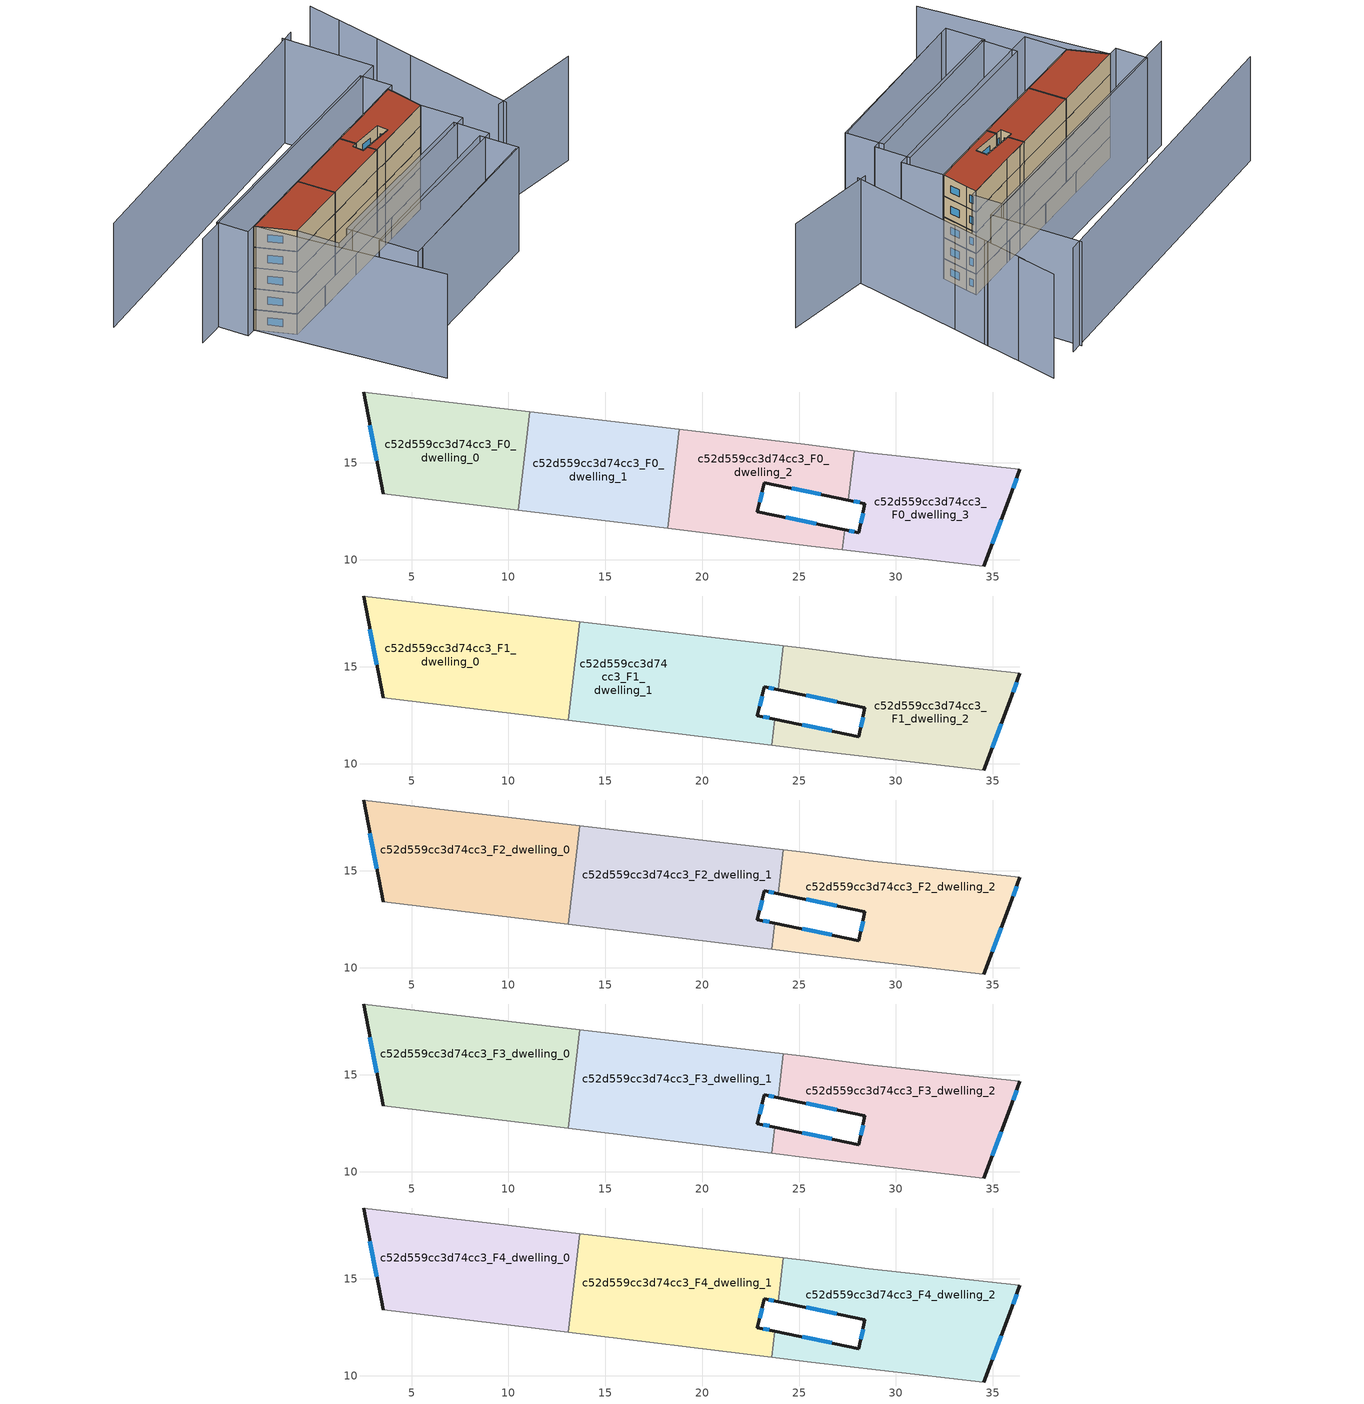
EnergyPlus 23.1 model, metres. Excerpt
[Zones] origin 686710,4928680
c52d559cc3d74cc3_F0_dwelling_0
 floor ground (EU_floor_Construction): 10.5,12.56 11.09,17.64 2.52,18.66 3.54,13.41 z0
 wall outside (EU_wall_Construction): 3.54,13.41 2.52,18.66 z0:3
 wall adiabatic (EU_wall_Construction): 10.5,12.56 3.54,13.41 / 2.52,18.66 11.09,17.64 z0:3
 wall to c52d559cc3d74cc3_F0_dwelling_1 (EU_wall_Construction): 11.09,17.64 10.5,12.56 z0:3
 window (EU_Window_Construction): 3.21,15.12 2.85,16.95 z0.98:2.02
c52d559cc3d74cc3_F0_dwelling_1
 floor ground (EU_floor_Construction): 18.22,11.62 18.82,16.73 11.09,17.64 10.5,12.56 z0
 wall adiabatic (EU_wall_Construction): 18.22,11.62 10.5,12.56 / 11.09,17.64 18.82,16.73 z0:3
 wall to c52d559cc3d74cc3_F0_dwelling_2 (EU_wall_Construction): 18.82,16.73 18.22,11.62 z0:3
c52d559cc3d74cc3_F0_dwelling_2
 floor ground (EU_floor_Construction): 27.24,10.53 27.36,11.55 22.85,12.49 23.21,13.98 27.54,13.08 27.83,15.63 25.28,15.96 18.82,16.73 18.22,11.62 25.64,10.71 z0
 wall outside (EU_wall_Construction): 27.54,13.08 23.21,13.98 22.85,12.49 27.36,11.55 z0:3
 wall adiabatic (EU_wall_Construction): 27.24,10.53 25.64,10.71 18.22,11.62 / 18.82,16.73 25.28,15.96 27.83,15.63 z0:3
 wall to c52d559cc3d74cc3_F0_dwelling_3 (EU_wall_Construction): 27.36,11.55 27.24,10.53 / 27.83,15.63 27.54,13.08 z0:3
 window (EU_Window_Construction): 23.09,13.5 22.97,12.98 / 24.32,12.19 25.89,11.86 / 26.13,13.37 24.62,13.69 z0.98:2.02
c52d559cc3d74cc3_F0_dwelling_3
 floor ground (EU_floor_Construction): 34.54,9.68 35.88,13.23 36.4,14.68 28.59,15.53 27.83,15.63 27.54,13.08 28.4,12.9 28.09,11.4 27.36,11.55 27.24,10.53 z0
 wall outside (EU_wall_Construction): 27.36,11.55 28.09,11.4 28.4,12.9 27.54,13.08 / 36.4,14.68 35.88,13.23 34.54,9.68 z0:3
 wall adiabatic (EU_wall_Construction): 34.54,9.68 27.24,10.53 / 27.83,15.63 28.59,15.53 36.4,14.68 z0:3
 window (EU_Window_Construction): 35.44,12.08 34.98,10.84 / 27.59,11.51 27.85,11.45 / 28.19,11.89 28.3,12.41 / 28.12,12.96 27.82,13.02 / 36.23,14.21 36.05,13.7 z0.98:2.02
c52d559cc3d74cc3_F1_dwelling_0
 floor to c52d559cc3d74cc3_F0_dwelling_0 (EU_floor_Construction): 10.5,12.56 11.09,17.64 2.52,18.66 3.54,13.41 z3
 floor to c52d559cc3d74cc3_F0_dwelling_1 (EU_floor_Construction): 13.08,12.25 13.67,17.34 11.09,17.64 10.5,12.56 z3
 wall outside (EU_wall_Construction): 3.54,13.41 2.52,18.66 z3:6
 wall adiabatic (EU_wall_Construction): 13.07,12.25 3.54,13.41 / 2.52,18.66 13.67,17.34 z3:6
 wall to c52d559cc3d74cc3_F1_dwelling_1 (EU_wall_Construction): 13.67,17.34 13.07,12.25 z3:6
 window (EU_Window_Construction): 3.21,15.12 2.85,16.95 z3.98:5.02
c52d559cc3d74cc3_F1_dwelling_1
 floor to c52d559cc3d74cc3_F0_dwelling_1 (EU_floor_Construction): 18.22,11.62 18.82,16.73 13.67,17.34 13.08,12.25 z3
 floor to c52d559cc3d74cc3_F0_dwelling_2 (EU_floor_Construction): 23.59,10.96 23.74,12.31 22.85,12.49 23.21,13.98 23.92,13.83 24.19,16.09 18.82,16.73 18.22,11.62 z3
 wall outside (EU_wall_Construction): 23.92,13.83 23.21,13.98 22.85,12.49 23.74,12.31 z3:6
 wall adiabatic (EU_wall_Construction): 23.59,10.96 13.07,12.25 / 13.67,17.34 24.19,16.09 z3:6
 wall to c52d559cc3d74cc3_F1_dwelling_2 (EU_wall_Construction): 24.19,16.09 23.92,13.83 / 23.74,12.31 23.59,10.96 z3:6
 window (EU_Window_Construction): 23.69,13.88 23.44,13.93 / 23.09,13.5 22.97,12.98 / 23.14,12.43 23.45,12.37 z3.98:5.02
c52d559cc3d74cc3_F1_dwelling_2
 floor to c52d559cc3d74cc3_F0_dwelling_2 (EU_floor_Construction): 27.54,13.08 27.83,15.63 25.28,15.96 24.19,16.09 23.92,13.83 z3; 27.24,10.53 27.36,11.55 23.74,12.31 23.59,10.96 25.64,10.71 z3
 floor to c52d559cc3d74cc3_F0_dwelling_3 (EU_floor_Construction): 34.54,9.68 35.88,13.23 36.4,14.68 28.59,15.53 27.83,15.63 27.54,13.08 28.4,12.9 28.09,11.4 27.36,11.55 27.24,10.53 z3
 wall outside (EU_wall_Construction): 23.74,12.31 28.09,11.4 28.4,12.9 23.92,13.83 / 36.4,14.68 35.88,13.23 34.54,9.68 z3:6
 wall adiabatic (EU_wall_Construction): 34.54,9.68 25.64,10.71 23.59,10.96 / 24.19,16.09 25.28,15.96 28.59,15.53 36.4,14.68 z3:6
 window (EU_Window_Construction): 35.44,12.08 34.98,10.84 / 25.16,12.01 26.68,11.7 / 28.19,11.89 28.3,12.41 / 26.94,13.21 25.38,13.53 / 36.23,14.21 36.05,13.7 z3.98:5.02
c52d559cc3d74cc3_F2_dwelling_0
 floor to c52d559cc3d74cc3_F1_dwelling_0 (EU_floor_Construction): 13.07,12.25 13.67,17.34 2.52,18.66 3.54,13.41 z6
 wall outside (EU_wall_Construction): 3.54,13.41 2.52,18.66 z6:9
 wall adiabatic (EU_wall_Construction): 13.07,12.25 3.54,13.41 / 2.52,18.66 13.67,17.34 z6:9
 wall to c52d559cc3d74cc3_F2_dwelling_1 (EU_wall_Construction): 13.67,17.34 13.07,12.25 z6:9
 window (EU_Window_Construction): 3.21,15.12 2.85,16.95 z6.98:8.02
c52d559cc3d74cc3_F2_dwelling_1
 floor to c52d559cc3d74cc3_F1_dwelling_1 (EU_floor_Construction): 23.59,10.96 23.74,12.31 22.85,12.49 23.21,13.98 23.92,13.83 24.19,16.09 13.67,17.34 13.07,12.25 z6
 wall outside (EU_wall_Construction): 23.92,13.83 23.21,13.98 22.85,12.49 23.74,12.31 z6:9
 wall adiabatic (EU_wall_Construction): 23.59,10.96 13.07,12.25 / 13.67,17.34 24.19,16.09 z6:9
 wall to c52d559cc3d74cc3_F2_dwelling_2 (EU_wall_Construction): 24.19,16.09 23.92,13.83 / 23.74,12.31 23.59,10.96 z6:9
 window (EU_Window_Construction): 23.69,13.88 23.44,13.93 / 23.09,13.5 22.97,12.98 / 23.14,12.43 23.45,12.37 z6.98:8.02
c52d559cc3d74cc3_F2_dwelling_2
 floor to c52d559cc3d74cc3_F1_dwelling_2 (EU_floor_Construction): 34.54,9.68 35.88,13.23 36.4,14.68 28.59,15.53 25.28,15.96 24.19,16.09 23.92,13.83 28.4,12.9 28.09,11.4 23.74,12.31 23.59,10.96 25.64,10.71 z6
 wall outside (EU_wall_Construction): 23.74,12.31 28.09,11.4 28.4,12.9 23.92,13.83 / 36.4,14.68 35.88,13.23 34.54,9.68 z6:9
 wall adiabatic (EU_wall_Construction): 34.54,9.68 25.64,10.71 23.59,10.96 / 24.19,16.09 25.28,15.96 28.59,15.53 36.4,14.68 z6:9
 window (EU_Window_Construction): 35.44,12.08 34.98,10.84 / 25.16,12.01 26.68,11.7 / 28.19,11.89 28.3,12.41 / 26.94,13.21 25.38,13.53 / 36.23,14.21 36.05,13.7 z6.98:8.02
c52d559cc3d74cc3_F3_dwelling_0
 floor to c52d559cc3d74cc3_F2_dwelling_0 (EU_floor_Construction): 13.07,12.25 13.67,17.34 2.52,18.66 3.54,13.41 z9
 wall outside (EU_wall_Construction): 3.54,13.41 2.52,18.66 z9:12
 wall adiabatic (EU_wall_Construction): 13.07,12.25 3.54,13.41 / 2.52,18.66 13.67,17.34 z9:12
 wall to c52d559cc3d74cc3_F3_dwelling_1 (EU_wall_Construction): 13.67,17.34 13.07,12.25 z9:12
 window (EU_Window_Construction): 3.21,15.12 2.85,16.95 z9.98:11.02
c52d559cc3d74cc3_F3_dwelling_1
 floor to c52d559cc3d74cc3_F2_dwelling_1 (EU_floor_Construction): 23.59,10.96 23.74,12.31 22.85,12.49 23.21,13.98 23.92,13.83 24.19,16.09 13.67,17.34 13.07,12.25 z9
 wall outside (EU_wall_Construction): 23.92,13.83 23.21,13.98 22.85,12.49 23.74,12.31 z9:12
 wall adiabatic (EU_wall_Construction): 23.59,10.96 13.07,12.25 / 13.67,17.34 24.19,16.09 z9:12
 wall to c52d559cc3d74cc3_F3_dwelling_2 (EU_wall_Construction): 24.19,16.09 23.92,13.83 / 23.74,12.31 23.59,10.96 z9:12
 window (EU_Window_Construction): 23.69,13.88 23.44,13.93 / 23.09,13.5 22.97,12.98 / 23.14,12.43 23.45,12.37 z9.98:11.02
c52d559cc3d74cc3_F3_dwelling_2
 floor to c52d559cc3d74cc3_F2_dwelling_2 (EU_floor_Construction): 34.54,9.68 35.88,13.23 36.4,14.68 28.59,15.53 25.28,15.96 24.19,16.09 23.92,13.83 28.4,12.9 28.09,11.4 23.74,12.31 23.59,10.96 25.64,10.71 z9
 wall outside (EU_wall_Construction): 23.74,12.31 28.09,11.4 28.4,12.9 23.92,13.83 / 36.4,14.68 35.88,13.23 34.54,9.68 z9:12
 wall adiabatic (EU_wall_Construction): 34.54,9.68 25.64,10.71 23.59,10.96 / 24.19,16.09 25.28,15.96 28.59,15.53 36.4,14.68 z9:12
 window (EU_Window_Construction): 35.44,12.08 34.98,10.84 / 25.16,12.01 26.68,11.7 / 28.19,11.89 28.3,12.41 / 26.94,13.21 25.38,13.53 / 36.23,14.21 36.05,13.7 z9.98:11.02
c52d559cc3d74cc3_F4_dwelling_0
 floor to c52d559cc3d74cc3_F3_dwelling_0 (EU_floor_Construction): 13.07,12.25 13.67,17.34 2.52,18.66 3.54,13.41 z12
 wall outside (EU_wall_Construction): 3.54,13.41 2.52,18.66 z12:15
 wall adiabatic (EU_wall_Construction): 13.07,12.25 3.54,13.41 / 2.52,18.66 13.67,17.34 z12:15
 wall to c52d559cc3d74cc3_F4_dwelling_1 (EU_wall_Construction): 13.67,17.34 13.07,12.25 z12:15
 window (EU_Window_Construction): 3.21,15.12 2.85,16.95 z12.98:14.02
 roof outside (EU_roof_Construction): 13.67,17.34 13.07,12.25 3.54,13.41 2.52,18.66 z15
c52d559cc3d74cc3_F4_dwelling_1
 floor to c52d559cc3d74cc3_F3_dwelling_1 (EU_floor_Construction): 23.59,10.96 23.74,12.31 22.85,12.49 23.21,13.98 23.92,13.83 24.19,16.09 13.67,17.34 13.07,12.25 z12
 wall outside (EU_wall_Construction): 23.92,13.83 23.21,13.98 22.85,12.49 23.74,12.31 z12:15
 wall adiabatic (EU_wall_Construction): 23.59,10.96 13.07,12.25 / 13.67,17.34 24.19,16.09 z12:15
 wall to c52d559cc3d74cc3_F4_dwelling_2 (EU_wall_Construction): 24.19,16.09 23.92,13.83 / 23.74,12.31 23.59,10.96 z12:15
 window (EU_Window_Construction): 23.69,13.88 23.44,13.93 / 23.09,13.5 22.97,12.98 / 23.14,12.43 23.45,12.37 z12.98:14.02
 roof outside (EU_roof_Construction): 24.19,16.09 23.92,13.83 23.21,13.98 22.85,12.49 23.74,12.31 23.59,10.96 13.07,12.25 13.67,17.34 z15
c52d559cc3d74cc3_F4_dwelling_2
 floor to c52d559cc3d74cc3_F3_dwelling_2 (EU_floor_Construction): 34.54,9.68 35.88,13.23 36.4,14.68 28.59,15.53 25.28,15.96 24.19,16.09 23.92,13.83 28.4,12.9 28.09,11.4 23.74,12.31 23.59,10.96 25.64,10.71 z12
 wall outside (EU_wall_Construction): 23.74,12.31 28.09,11.4 28.4,12.9 23.92,13.83 / 36.4,14.68 35.88,13.23 34.54,9.68 z12:15
 wall adiabatic (EU_wall_Construction): 34.54,9.68 25.64,10.71 23.59,10.96 / 24.19,16.09 25.28,15.96 28.59,15.53 36.4,14.68 z12:15
 window (EU_Window_Construction): 35.44,12.08 34.98,10.84 / 25.16,12.01 26.68,11.7 / 28.19,11.89 28.3,12.41 / 26.94,13.21 25.38,13.53 / 36.23,14.21 36.05,13.7 z12.98:14.02
 roof outside (EU_roof_Construction): 36.4,14.68 35.88,13.23 34.54,9.68 25.64,10.71 23.59,10.96 23.74,12.31 28.09,11.4 28.4,12.9 23.92,13.83 24.19,16.09 25.28,15.96 28.59,15.53 z15
shading: 5.75,-1.95 29.86,-4.48 / 2.57,18.53 1.4,-6.84 / 38.19,1.03 51.03,-2.94 / 38.88,0.28 44.3,15.01 / 44.19,14.85 46.12,19.98 / 45.98,19.58 48.13,25.6 / 47.86,24.71 49.77,30.01 / 42,30.55 40.48,18.14 / 40.48,18.14 -2.27,23.36 / 43.62,30.07 -3.03,34.59 / 30.3,-4.7 4.65,-1.82 / 4.65,-1.82 5.24,3.49 / 5.24,3.49 30.9,0.61 / 30.9,0.61 30.3,-4.7 / 31.85,-0.29 5.52,3.17 / 5.52,3.17 6.16,8.05 / 6.16,8.05 32.49,4.59 / 32.49,4.59 31.85,-0.29 / 3.54,13.41 34.54,9.68 / 34.54,9.68 33.85,3.95 / 33.85,3.95 2.85,7.68 / 2.85,7.68 3.54,13.41 / 37.28,14.49 1.18,18.82 / 1.18,18.82 1.69,23.1 / 1.69,23.1 37.8,18.77 / 37.8,18.77 37.28,14.49 z0:15
[Building]
EU S2 Campaign: North Axis=0; Terrain=City; Solar Distribution=FullExterior
[Site:Location]
Bologna: Latitude=44.5; Longitude=11.25; Time Zone=1; Elevation=37
[SizingPeriod:WeatherFileDays]
AnnualSizingPeriod: Begin Month=1; Begin Day of Month=1; End Month=12; End Day of Month=31; Day of Week for Start Day=Monday; Use Weather File Daylight Saving Period=No; Use Weather File Rain and Snow Indicators=No
[MATERIAL]
EU_InternalMass_Material: Roughness=MediumRough; Thickness=0.1; Conductivity=1; Density=1800; Specific Heat=900; Thermal Absorptance=0.9; Solar Absorptance=0.7; Visible Absorptance=0.7
[MATERIAL:NOMASS] Roughness=MediumRough; Thermal Absorptance=0.9; Solar Absorptance=0.7; Visible Absorptance=0.7
Name | Thermal Resistance
EU_wall_NoMass | 0.905828
EU_roof_NoMass | 0.37593
EU_floor_NoMass | 0.67114
[WINDOWMATERIAL:SIMPLEGLAZINGSYSTEM]
EU_Window_SimpleGlazing: UFactor=4.52486; Solar Heat Gain Coefficient=0.85; Visible Transmittance=0.85
[CONSTRUCTION]
EU_wall_Construction: EU_wall_NoMass
EU_roof_Construction: EU_roof_NoMass
EU_floor_Construction: EU_floor_NoMass
EU_InternalMass_Construction: EU_InternalMass_Material
EU_Window_Construction: EU_Window_SimpleGlazing
[ZONE] Type=1; Multiplier=1; Ceiling Height=autocalculate; Floor Area=autocalculate; Part of Total Floor Area=Yes
Name | Volume
c52d559cc3d74cc3_F0_dwelling_0 | 119.763
c52d559cc3d74cc3_F1_dwelling_0; c52d559cc3d74cc3_F2_dwelling_0; c52d559cc3d74cc3_F3_dwelling_0; c52d559cc3d74cc3_F4_dwelling_0 | 159.679
c52d559cc3d74cc3_F0_dwelling_1 | 119.756
c52d559cc3d74cc3_F1_dwelling_1 | 159.659
c52d559cc3d74cc3_F2_dwelling_1; c52d559cc3d74cc3_F3_dwelling_1; c52d559cc3d74cc3_F4_dwelling_1 | 159.685
c52d559cc3d74cc3_F0_dwelling_2 | 119.746
c52d559cc3d74cc3_F1_dwelling_2 | 159.675
c52d559cc3d74cc3_F2_dwelling_2; c52d559cc3d74cc3_F3_dwelling_2; c52d559cc3d74cc3_F4_dwelling_2 | 159.678
c52d559cc3d74cc3_F0_dwelling_3 | 119.761
[INTERNALMASS] Construction=EU_InternalMass_Construction
Name | Zone or ZoneList | Surface Area
c52d559cc3d74cc3_F0_dwelling_0_EU_InternalMass | c52d559cc3d74cc3_F0_dwelling_0 | 39.9209
c52d559cc3d74cc3_F0_dwelling_1_EU_InternalMass | c52d559cc3d74cc3_F0_dwelling_1 | 39.9186
c52d559cc3d74cc3_F0_dwelling_2_EU_InternalMass | c52d559cc3d74cc3_F0_dwelling_2 | 39.9158
c52d559cc3d74cc3_F0_dwelling_3_EU_InternalMass | c52d559cc3d74cc3_F0_dwelling_3 | 39.9207
c52d559cc3d74cc3_F1_dwelling_0_EU_InternalMass | c52d559cc3d74cc3_F1_dwelling_0 | 53.2263
c52d559cc3d74cc3_F1_dwelling_1_EU_InternalMass | c52d559cc3d74cc3_F1_dwelling_1 | 53.2283
c52d559cc3d74cc3_F1_dwelling_2_EU_InternalMass | c52d559cc3d74cc3_F1_dwelling_2 | 53.2259
c52d559cc3d74cc3_F2_dwelling_0_EU_InternalMass | c52d559cc3d74cc3_F2_dwelling_0 | 53.2263
c52d559cc3d74cc3_F2_dwelling_1_EU_InternalMass | c52d559cc3d74cc3_F2_dwelling_1 | 53.2283
c52d559cc3d74cc3_F2_dwelling_2_EU_InternalMass | c52d559cc3d74cc3_F2_dwelling_2 | 53.2259
c52d559cc3d74cc3_F3_dwelling_0_EU_InternalMass | c52d559cc3d74cc3_F3_dwelling_0 | 53.2263
c52d559cc3d74cc3_F3_dwelling_1_EU_InternalMass | c52d559cc3d74cc3_F3_dwelling_1 | 53.2283
c52d559cc3d74cc3_F3_dwelling_2_EU_InternalMass | c52d559cc3d74cc3_F3_dwelling_2 | 53.2259
c52d559cc3d74cc3_F4_dwelling_0_EU_InternalMass | c52d559cc3d74cc3_F4_dwelling_0 | 53.2263
c52d559cc3d74cc3_F4_dwelling_1_EU_InternalMass | c52d559cc3d74cc3_F4_dwelling_1 | 53.2283
c52d559cc3d74cc3_F4_dwelling_2_EU_InternalMass | c52d559cc3d74cc3_F4_dwelling_2 | 53.2259
[OTHEREQUIPMENT] Fuel Type=Electricity; Design Level Calculation Method=Watts/Area; Power per Zone Floor Area=1; Fraction Latent=0; Fraction Radiant=0; Fraction Lost=0; Carbon Dioxide Generation Rate=0; EndUse Subcategory=EU_Step8_InternalGains
Name | Zone or ZoneList or Space or SpaceList | Schedule
EU_Step8_InternalGain_c52d559cc3d74cc3_F0_dwelling_0_f000 | c52d559cc3d74cc3_F0_dwelling_0 | EU_Step8_GainSchedule_c52d559cc3d74cc3_F0_dwelling_0_f000
EU_Step8_InternalGain_c52d559cc3d74cc3_F0_dwelling_1_f000 | c52d559cc3d74cc3_F0_dwelling_1 | EU_Step8_GainSchedule_c52d559cc3d74cc3_F0_dwelling_1_f000
EU_Step8_InternalGain_c52d559cc3d74cc3_F0_dwelling_2_f000 | c52d559cc3d74cc3_F0_dwelling_2 | EU_Step8_GainSchedule_c52d559cc3d74cc3_F0_dwelling_2_f000
EU_Step8_InternalGain_c52d559cc3d74cc3_F0_dwelling_3_f000 | c52d559cc3d74cc3_F0_dwelling_3 | EU_Step8_GainSchedule_c52d559cc3d74cc3_F0_dwelling_3_f000
EU_Step8_InternalGain_c52d559cc3d74cc3_F1_dwelling_0_f000 | c52d559cc3d74cc3_F1_dwelling_0 | EU_Step8_GainSchedule_c52d559cc3d74cc3_F1_dwelling_0_f000
EU_Step8_InternalGain_c52d559cc3d74cc3_F1_dwelling_1_f000 | c52d559cc3d74cc3_F1_dwelling_1 | EU_Step8_GainSchedule_c52d559cc3d74cc3_F1_dwelling_1_f000
EU_Step8_InternalGain_c52d559cc3d74cc3_F1_dwelling_2_f000 | c52d559cc3d74cc3_F1_dwelling_2 | EU_Step8_GainSchedule_c52d559cc3d74cc3_F1_dwelling_2_f000
EU_Step8_InternalGain_c52d559cc3d74cc3_F2_dwelling_0_f000 | c52d559cc3d74cc3_F2_dwelling_0 | EU_Step8_GainSchedule_c52d559cc3d74cc3_F2_dwelling_0_f000
EU_Step8_InternalGain_c52d559cc3d74cc3_F2_dwelling_1_f000 | c52d559cc3d74cc3_F2_dwelling_1 | EU_Step8_GainSchedule_c52d559cc3d74cc3_F2_dwelling_1_f000
EU_Step8_InternalGain_c52d559cc3d74cc3_F2_dwelling_2_f000 | c52d559cc3d74cc3_F2_dwelling_2 | EU_Step8_GainSchedule_c52d559cc3d74cc3_F2_dwelling_2_f000
EU_Step8_InternalGain_c52d559cc3d74cc3_F3_dwelling_0_f000 | c52d559cc3d74cc3_F3_dwelling_0 | EU_Step8_GainSchedule_c52d559cc3d74cc3_F3_dwelling_0_f000
EU_Step8_InternalGain_c52d559cc3d74cc3_F3_dwelling_1_f000 | c52d559cc3d74cc3_F3_dwelling_1 | EU_Step8_GainSchedule_c52d559cc3d74cc3_F3_dwelling_1_f000
EU_Step8_InternalGain_c52d559cc3d74cc3_F3_dwelling_2_f000 | c52d559cc3d74cc3_F3_dwelling_2 | EU_Step8_GainSchedule_c52d559cc3d74cc3_F3_dwelling_2_f000
EU_Step8_InternalGain_c52d559cc3d74cc3_F4_dwelling_0_f000 | c52d559cc3d74cc3_F4_dwelling_0 | EU_Step8_GainSchedule_c52d559cc3d74cc3_F4_dwelling_0_f000
EU_Step8_InternalGain_c52d559cc3d74cc3_F4_dwelling_1_f000 | c52d559cc3d74cc3_F4_dwelling_1 | EU_Step8_GainSchedule_c52d559cc3d74cc3_F4_dwelling_1_f000
EU_Step8_InternalGain_c52d559cc3d74cc3_F4_dwelling_2_f000 | c52d559cc3d74cc3_F4_dwelling_2 | EU_Step8_GainSchedule_c52d559cc3d74cc3_F4_dwelling_2_f000
[ZONEVENTILATION:DESIGNFLOWRATE] Schedule=EU_AlwaysOn; Design Flow Rate Calculation Method=AirChanges/Hour; Air Changes per Hour=0.73129; Ventilation Type=Natural; Fan Pressure Rise=0; Fan Total Efficiency=1; Constant Term Coefficient=1; Temperature Term Coefficient=0; Velocity Term Coefficient=0; Velocity Squared Term Coefficient=0; Minimum Indoor Temperature=-100; Maximum Indoor Temperature=100; Delta Temperature=-100; Minimum Outdoor Temperature=-100; Maximum Outdoor Temperature=100; Maximum Wind Speed=40
Name | Zone or ZoneList or Space or SpaceList
EU_ConstantAir_c52d559cc3d74cc3_F0_dwelling_0 | c52d559cc3d74cc3_F0_dwelling_0
EU_ConstantAir_c52d559cc3d74cc3_F0_dwelling_1 | c52d559cc3d74cc3_F0_dwelling_1
EU_ConstantAir_c52d559cc3d74cc3_F0_dwelling_2 | c52d559cc3d74cc3_F0_dwelling_2
EU_ConstantAir_c52d559cc3d74cc3_F0_dwelling_3 | c52d559cc3d74cc3_F0_dwelling_3
EU_ConstantAir_c52d559cc3d74cc3_F1_dwelling_0 | c52d559cc3d74cc3_F1_dwelling_0
EU_ConstantAir_c52d559cc3d74cc3_F1_dwelling_1 | c52d559cc3d74cc3_F1_dwelling_1
EU_ConstantAir_c52d559cc3d74cc3_F1_dwelling_2 | c52d559cc3d74cc3_F1_dwelling_2
EU_ConstantAir_c52d559cc3d74cc3_F2_dwelling_0 | c52d559cc3d74cc3_F2_dwelling_0
EU_ConstantAir_c52d559cc3d74cc3_F2_dwelling_1 | c52d559cc3d74cc3_F2_dwelling_1
EU_ConstantAir_c52d559cc3d74cc3_F2_dwelling_2 | c52d559cc3d74cc3_F2_dwelling_2
EU_ConstantAir_c52d559cc3d74cc3_F3_dwelling_0 | c52d559cc3d74cc3_F3_dwelling_0
EU_ConstantAir_c52d559cc3d74cc3_F3_dwelling_1 | c52d559cc3d74cc3_F3_dwelling_1
EU_ConstantAir_c52d559cc3d74cc3_F3_dwelling_2 | c52d559cc3d74cc3_F3_dwelling_2
EU_ConstantAir_c52d559cc3d74cc3_F4_dwelling_0 | c52d559cc3d74cc3_F4_dwelling_0
EU_ConstantAir_c52d559cc3d74cc3_F4_dwelling_1 | c52d559cc3d74cc3_F4_dwelling_1
EU_ConstantAir_c52d559cc3d74cc3_F4_dwelling_2 | c52d559cc3d74cc3_F4_dwelling_2
[HVACTEMPLATE:THERMOSTAT] Constant Heating Setpoint=20; Constant Cooling Setpoint=50
EU_HeatOnly_c52d559cc3d74cc3_F0_dwelling_0; EU_HeatOnly_c52d559cc3d74cc3_F0_dwelling_1; EU_HeatOnly_c52d559cc3d74cc3_F0_dwelling_2; EU_HeatOnly_c52d559cc3d74cc3_F0_dwelling_3; EU_HeatOnly_c52d559cc3d74cc3_F1_dwelling_0; EU_HeatOnly_c52d559cc3d74cc3_F1_dwelling_1; EU_HeatOnly_c52d559cc3d74cc3_F1_dwelling_2; EU_HeatOnly_c52d559cc3d74cc3_F2_dwelling_0; EU_HeatOnly_c52d559cc3d74cc3_F2_dwelling_1; EU_HeatOnly_c52d559cc3d74cc3_F2_dwelling_2; EU_HeatOnly_c52d559cc3d74cc3_F3_dwelling_0; EU_HeatOnly_c52d559cc3d74cc3_F3_dwelling_1; EU_HeatOnly_c52d559cc3d74cc3_F3_dwelling_2; EU_HeatOnly_c52d559cc3d74cc3_F4_dwelling_0; EU_HeatOnly_c52d559cc3d74cc3_F4_dwelling_1; EU_HeatOnly_c52d559cc3d74cc3_F4_dwelling_2
[HVACTEMPLATE:ZONE:IDEALLOADSAIRSYSTEM] System Availability Schedule=EU_AlwaysOn; Maximum Heating Supply Air Temperature=50; Minimum Cooling Supply Air Temperature=13; Maximum Heating Supply Air Humidity Ratio=0.0156; Minimum Cooling Supply Air Humidity Ratio=0.0077; Heating Limit=NoLimit; Cooling Limit=NoLimit; Heating Availability Schedule=EU_AlwaysOn; Cooling Availability Schedule=EU_CoolingOff; Dehumidification Control Type=ConstantSensibleHeatRatio; Cooling Sensible Heat Ratio=0.7; Dehumidification Setpoint=60; Humidification Control Type=None; Humidification Setpoint=30; Outdoor Air Method=None; Outdoor Air Flow Rate per Person=0.00944; Outdoor Air Flow Rate per Zone Floor Area=0; Outdoor Air Flow Rate per Zone=0; Demand Controlled Ventilation Type=None; Outdoor Air Economizer Type=NoEconomizer; Heat Recovery Type=None; Sensible Heat Recovery Effectiveness=0.7; Latent Heat Recovery Effectiveness=0.65
Name | Template Thermostat
c52d559cc3d74cc3_F0_dwelling_0 | EU_HeatOnly_c52d559cc3d74cc3_F0_dwelling_0
c52d559cc3d74cc3_F0_dwelling_1 | EU_HeatOnly_c52d559cc3d74cc3_F0_dwelling_1
c52d559cc3d74cc3_F0_dwelling_2 | EU_HeatOnly_c52d559cc3d74cc3_F0_dwelling_2
c52d559cc3d74cc3_F0_dwelling_3 | EU_HeatOnly_c52d559cc3d74cc3_F0_dwelling_3
c52d559cc3d74cc3_F1_dwelling_0 | EU_HeatOnly_c52d559cc3d74cc3_F1_dwelling_0
c52d559cc3d74cc3_F1_dwelling_1 | EU_HeatOnly_c52d559cc3d74cc3_F1_dwelling_1
c52d559cc3d74cc3_F1_dwelling_2 | EU_HeatOnly_c52d559cc3d74cc3_F1_dwelling_2
c52d559cc3d74cc3_F2_dwelling_0 | EU_HeatOnly_c52d559cc3d74cc3_F2_dwelling_0
c52d559cc3d74cc3_F2_dwelling_1 | EU_HeatOnly_c52d559cc3d74cc3_F2_dwelling_1
c52d559cc3d74cc3_F2_dwelling_2 | EU_HeatOnly_c52d559cc3d74cc3_F2_dwelling_2
c52d559cc3d74cc3_F3_dwelling_0 | EU_HeatOnly_c52d559cc3d74cc3_F3_dwelling_0
c52d559cc3d74cc3_F3_dwelling_1 | EU_HeatOnly_c52d559cc3d74cc3_F3_dwelling_1
c52d559cc3d74cc3_F3_dwelling_2 | EU_HeatOnly_c52d559cc3d74cc3_F3_dwelling_2
c52d559cc3d74cc3_F4_dwelling_0 | EU_HeatOnly_c52d559cc3d74cc3_F4_dwelling_0
c52d559cc3d74cc3_F4_dwelling_1 | EU_HeatOnly_c52d559cc3d74cc3_F4_dwelling_1
c52d559cc3d74cc3_F4_dwelling_2 | EU_HeatOnly_c52d559cc3d74cc3_F4_dwelling_2
[SIZING:ZONE] Zone Cooling Design Supply Air Temperature Input Method=SupplyAirTemperature; Zone Cooling Design Supply Air Temperature=13; Zone Heating Design Supply Air Temperature Input Method=SupplyAirTemperature; Zone Heating Design Supply Air Temperature=50; Zone Cooling Design Supply Air Humidity Ratio=0.008; Zone Heating Design Supply Air Humidity Ratio=0.008; Cooling Design Air Flow Method=DesignDay; Cooling Design Air Flow Rate=0; Cooling Minimum Air Flow per Zone Floor Area=0.000762; Cooling Minimum Air Flow=0; Cooling Minimum Air Flow Fraction=0.2; Heating Design Air Flow Method=DesignDay; Heating Design Air Flow Rate=0; Heating Maximum Air Flow per Zone Floor Area=0.002032; Heating Maximum Air Flow=0.141576; Heating Maximum Air Flow Fraction=0.3; Account for Dedicated Outdoor Air System=No; Dedicated Outdoor Air System Control Strategy=NeutralSupplyAir; Dedicated Outdoor Air Low Setpoint Temperature for Design=autosize; Dedicated Outdoor Air High Setpoint Temperature for Design=autosize; Zone Load Sizing Method=Sensible Load Only No Latent Load; Zone Latent Cooling Design Supply Air Humidity Ratio Input Method=HumidityRatioDifference; Zone Cooling Design Supply Air Humidity Ratio Difference=0.005; Zone Latent Heating Design Supply Air Humidity Ratio Input Method=HumidityRatioDifference; Zone Humidification Design Supply Air Humidity Ratio Difference=0.005
c52d559cc3d74cc3_F0_dwelling_0; c52d559cc3d74cc3_F0_dwelling_1; c52d559cc3d74cc3_F0_dwelling_2; c52d559cc3d74cc3_F0_dwelling_3; c52d559cc3d74cc3_F1_dwelling_0; c52d559cc3d74cc3_F1_dwelling_1; c52d559cc3d74cc3_F1_dwelling_2; c52d559cc3d74cc3_F2_dwelling_0; c52d559cc3d74cc3_F2_dwelling_1; c52d559cc3d74cc3_F2_dwelling_2; c52d559cc3d74cc3_F3_dwelling_0; c52d559cc3d74cc3_F3_dwelling_1; c52d559cc3d74cc3_F3_dwelling_2; c52d559cc3d74cc3_F4_dwelling_0; c52d559cc3d74cc3_F4_dwelling_1; c52d559cc3d74cc3_F4_dwelling_2
[SCHEDULE:CONSTANT]
Name | Hourly Value
EU_AlwaysOn | 1
EU_CoolingOff | 0
[SCHEDULE:FILE] Column Number=1; Rows to Skip at Top=0; Number of Hours of Data=8760; Column Separator=Comma; Interpolate to Timestep=No; Minutes per Item=60; Adjust Schedule for Daylight Savings=Yes
Name | File
EU_Step8_GainSchedule_c52d559cc3d74cc3_F0_dwelling_0_f000 | ../../schedules/c52d559cc3d74cc3/c52d559cc3d74cc3_F0_dwelling_0_f000_gain.csv
EU_Step8_GainSchedule_c52d559cc3d74cc3_F0_dwelling_1_f000 | ../../schedules/c52d559cc3d74cc3/c52d559cc3d74cc3_F0_dwelling_1_f000_gain.csv
EU_Step8_GainSchedule_c52d559cc3d74cc3_F0_dwelling_2_f000 | ../../schedules/c52d559cc3d74cc3/c52d559cc3d74cc3_F0_dwelling_2_f000_gain.csv
EU_Step8_GainSchedule_c52d559cc3d74cc3_F0_dwelling_3_f000 | ../../schedules/c52d559cc3d74cc3/c52d559cc3d74cc3_F0_dwelling_3_f000_gain.csv
EU_Step8_GainSchedule_c52d559cc3d74cc3_F1_dwelling_0_f000 | ../../schedules/c52d559cc3d74cc3/c52d559cc3d74cc3_F1_dwelling_0_f000_gain.csv
EU_Step8_GainSchedule_c52d559cc3d74cc3_F1_dwelling_1_f000 | ../../schedules/c52d559cc3d74cc3/c52d559cc3d74cc3_F1_dwelling_1_f000_gain.csv
EU_Step8_GainSchedule_c52d559cc3d74cc3_F1_dwelling_2_f000 | ../../schedules/c52d559cc3d74cc3/c52d559cc3d74cc3_F1_dwelling_2_f000_gain.csv
EU_Step8_GainSchedule_c52d559cc3d74cc3_F2_dwelling_0_f000 | ../../schedules/c52d559cc3d74cc3/c52d559cc3d74cc3_F2_dwelling_0_f000_gain.csv
EU_Step8_GainSchedule_c52d559cc3d74cc3_F2_dwelling_1_f000 | ../../schedules/c52d559cc3d74cc3/c52d559cc3d74cc3_F2_dwelling_1_f000_gain.csv
EU_Step8_GainSchedule_c52d559cc3d74cc3_F2_dwelling_2_f000 | ../../schedules/c52d559cc3d74cc3/c52d559cc3d74cc3_F2_dwelling_2_f000_gain.csv
EU_Step8_GainSchedule_c52d559cc3d74cc3_F3_dwelling_0_f000 | ../../schedules/c52d559cc3d74cc3/c52d559cc3d74cc3_F3_dwelling_0_f000_gain.csv
EU_Step8_GainSchedule_c52d559cc3d74cc3_F3_dwelling_1_f000 | ../../schedules/c52d559cc3d74cc3/c52d559cc3d74cc3_F3_dwelling_1_f000_gain.csv
EU_Step8_GainSchedule_c52d559cc3d74cc3_F3_dwelling_2_f000 | ../../schedules/c52d559cc3d74cc3/c52d559cc3d74cc3_F3_dwelling_2_f000_gain.csv
EU_Step8_GainSchedule_c52d559cc3d74cc3_F4_dwelling_0_f000 | ../../schedules/c52d559cc3d74cc3/c52d559cc3d74cc3_F4_dwelling_0_f000_gain.csv
EU_Step8_GainSchedule_c52d559cc3d74cc3_F4_dwelling_1_f000 | ../../schedules/c52d559cc3d74cc3/c52d559cc3d74cc3_F4_dwelling_1_f000_gain.csv
EU_Step8_GainSchedule_c52d559cc3d74cc3_F4_dwelling_2_f000 | ../../schedules/c52d559cc3d74cc3/c52d559cc3d74cc3_F4_dwelling_2_f000_gain.csv
